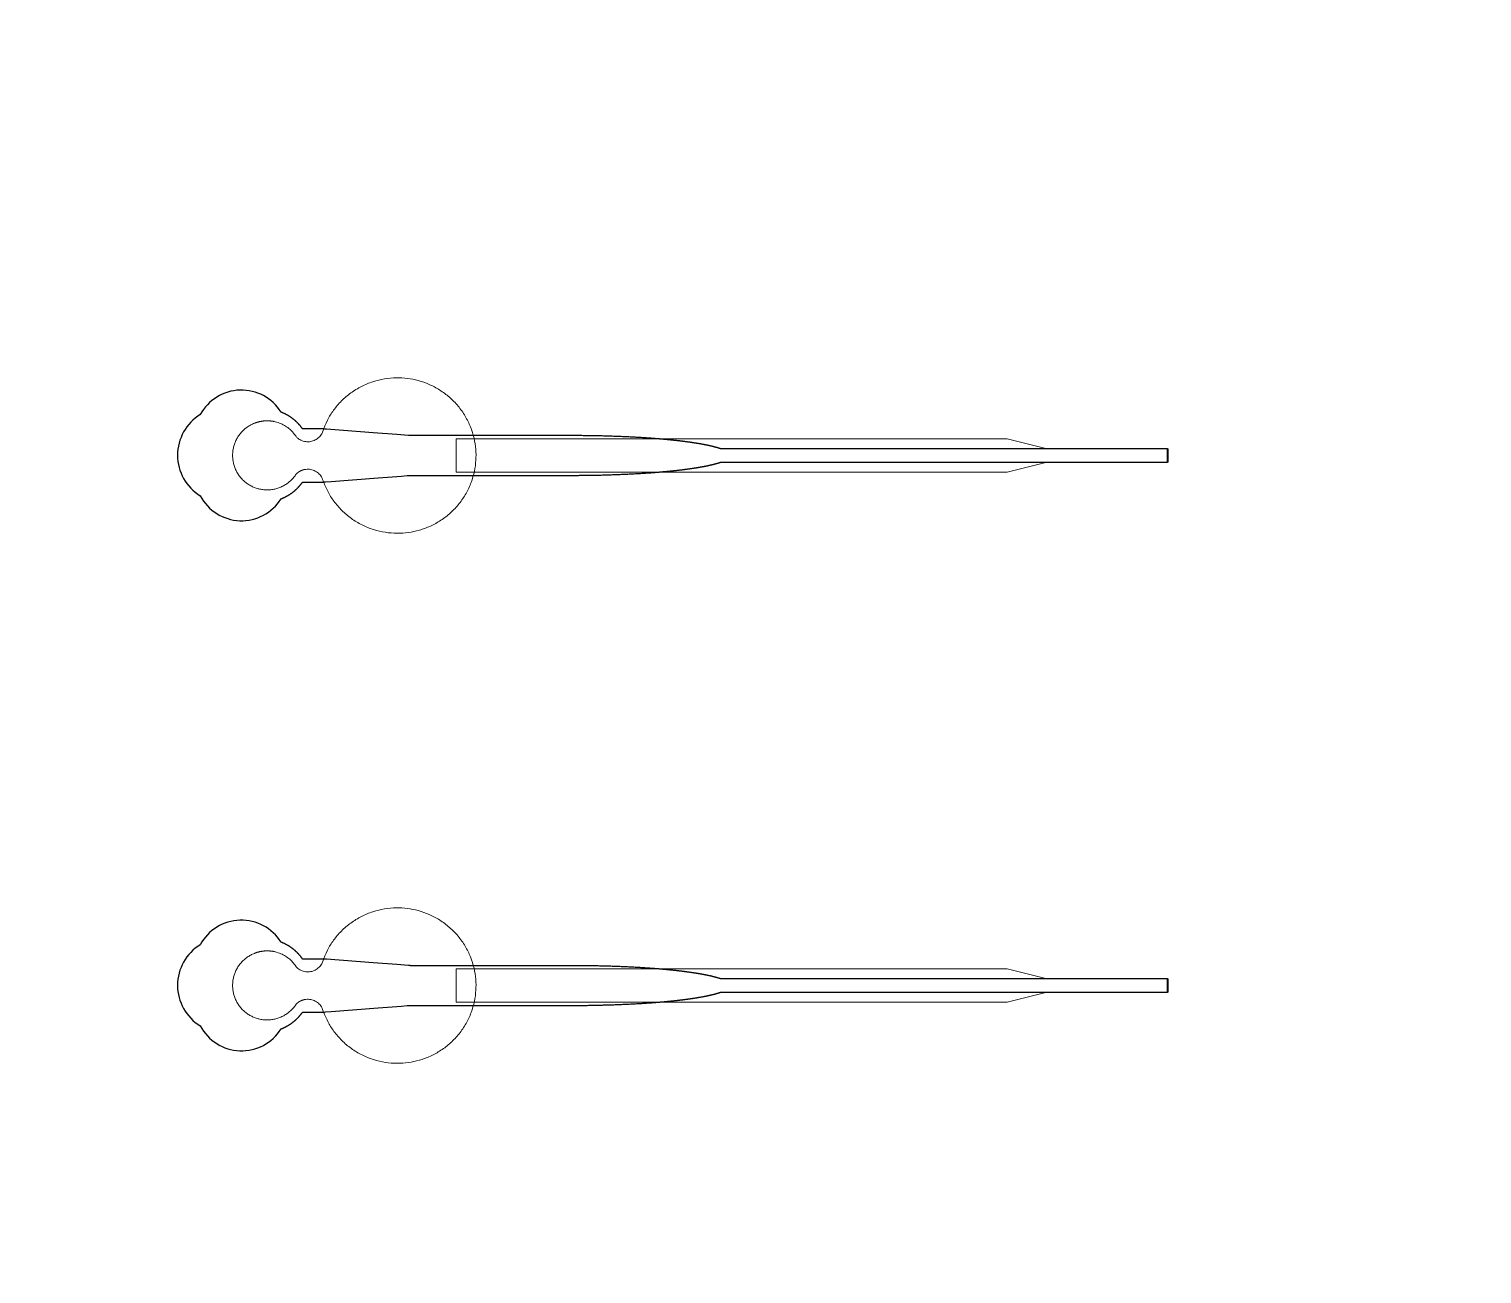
# Model space of a CAD drawing. Header units: inches. Extents: x -52997 to 52003, y -52254 to 52746.
# Drawn here: x -27363 to -21881, y -11278 to -6581 of the extents above; entities that cross this region are included whole.
import ezdxf

# ---------------------------------------------------------------- set-up
doc = ezdxf.new("R2010")
doc.units = ezdxf.units.IN
doc.header["$MEASUREMENT"] = 0
doc.layers.add('1', color=1, linetype='Continuous')
doc.layers.add('2', color=140, linetype='Continuous', lineweight=0)
doc.layers.add('3', color=90, linetype='Continuous', lineweight=0)

msp = doc.modelspace()

# ---------------------------------------------------------------- linework, layer by layer
at = {"layer": '1'}
for points in [[(-16283.4, -47485.7), (0, -47485.7), (16283.4, -47485.7, 5.999107)], [(-16250, -47285.7), (0, -47285.7), (16250, -47285.7, 5.986812)], [(-13685.8, -45485.7), (0, -45485.7), (13685.8, -45485.7, 6.794322)], [(-26412, -8353.6), (-26411.7, -8353.4), (-26410.8, -8353.1), (-26410, -8352.8), (-26409.1, -8352.4), (-26408.3, -8352.1), (-26407.5, -8351.8), (-26406.6, -8351.4), (-26405.8, -8351), (-26404.9, -8350.7), (-26404, -8350.3), (-26403.2, -8349.9), (-26402.3, -8349.5), (-26401.5, -8349.1), (-26400.6, -8348.7), (-26399.8, -8348.3), (-26398.9, -8347.9), (-26398.1, -8347.5), (-26397.2, -8347.1), (-26396.3, -8346.6), (-26395.5, -8346.2), (-26394.6, -8345.8), (-26393.8, -8345.3), (-26392.9, -8344.9), (-26392, -8344.4), (-26391.2, -8343.9), (-26390.3, -8343.5), (-26389.5, -8343), (-26388.6, -8342.5), (-26387.8, -8342), (-26386.9, -8341.5), (-26386.1, -8341), (-26385.2, -8340.5), (-26384.4, -8340), (-26383.5, -8339.5), (-26382.7, -8339), (-26381.8, -8338.4), (-26381, -8337.9), (-26380.1, -8337.3), (-26379.3, -8336.8), (-26378.4, -8336.2), (-26377.6, -8335.7), (-26376.8, -8335.1), (-26375.9, -8334.6), (-26375.1, -8334), (-26374.3, -8333.4), (-26373.4, -8332.8), (-26372.6, -8332.2), (-26371.8, -8331.6), (-26371, -8331), (-26370.1, -8330.4), (-26369.3, -8329.8), (-26368.5, -8329.2), (-26367.7, -8328.6), (-26366.9, -8328), (-26366.1, -8327.3), (-26365.3, -8326.7), (-26364.5, -8326.1), (-26363.7, -8325.4), (-26362.9, -8324.8), (-26362.1, -8324.1), (-26361.3, -8323.5), (-26360.5, -8322.8), (-26359.8, -8322.2), (-26359, -8321.5), (-26358.2, -8320.8), (-26357.5, -8320.1), (-26356.7, -8319.5), (-26355.9, -8318.8), (-26355.2, -8318.1), (-26354.4, -8317.4), (-26353.7, -8316.7), (-26353, -8316), (-26352.2, -8315.3), (-26351.5, -8314.6), (-26350.8, -8313.9), (-26350, -8313.2), (-26349.3, -8312.5), (-26348.6, -8311.7), (-26347.9, -8311), (-26347.2, -8310.3), (-26346.5, -8309.6), (-26345.8, -8308.8), (-26345.2, -8308.1), (-26344.5, -8307.4), (-26343.8, -8306.6), (-26343.1, -8305.9), (-26342.5, -8305.2), (-26341.8, -8304.4), (-26341.2, -8303.7), (-26340.5, -8302.9), (-26339.9, -8302.2), (-26339.2, -8301.4), (-26338.6, -8300.7), (-26338, -8299.9), (-26337.4, -8299.1), (-26336.8, -8298.4), (-26336.2, -8297.6), (-26335.6, -8296.9), (-26335, -8296.1), (-26334.4, -8295.3), (-26333.8, -8294.6), (-26333.2, -8293.8), (-26332.7, -8293), (-26332.1, -8292.3), (-26331.6, -8291.5), (-26331, -8290.7), (-26330.5, -8290), (-26286.9, -8290), (-26265.1, -8290), (-26254.2, -8290), (-26251.5, -8290), (-26250.1, -8290), (-26250.1, -8290), (-26250.1, -8290), (-26250.1, -8290), (-26250, -8290), (-26250, -8289.9), (-26249.9, -8289.9), (-26249.6, -8289.9), (-26248.9, -8289.9), (-26247.5, -8289.8), (-26244.8, -8289.5), (-26222.7, -8287.9), (-26046, -8274.3), (-25957.7, -8267.5), (-25935.6, -8265.8), (-25924.6, -8265), (-25924.2, -8265), (-25924.2, -8265), (-25924.1, -8265), (-25924.1, -8265), (-25924, -8265), (-25923.6, -8265), (-25663.1, -8265), (-25656.8, -8265), (-25644.3, -8265), (-25543.8, -8265), (-25342.7, -8265), (-25330.2, -8265), (-25323.9, -8265), (-25320.7, -8265), (-25319.2, -8265), (-25318.8, -8265), (-25318.6, -8265), (-25318.5, -8265), (-25318.4, -8265), (-25318.4, -8265), (-25318.4, -8265), (-25317.8, -8265), (-25313.2, -8264.9), (-25308.6, -8264.9), (-25304, -8264.9), (-25299.4, -8264.9), (-25294.7, -8264.9), (-25290.1, -8264.9), (-25285.4, -8264.8), (-25280.7, -8264.8), (-25276, -8264.8), (-25271.3, -8264.7), (-25266.6, -8264.7), (-25261.9, -8264.6), (-25257.2, -8264.6), (-25252.4, -8264.5), (-25247.7, -8264.4), (-25242.9, -8264.4), (-25238.1, -8264.3), (-25233.4, -8264.2), (-25228.6, -8264.1), (-25223.8, -8264), (-25219, -8263.9), (-25214.2, -8263.8), (-25209.4, -8263.7), (-25204.6, -8263.6), (-25199.8, -8263.5), (-25194.9, -8263.3), (-25190.1, -8263.2), (-25185.3, -8263.1), (-25180.5, -8262.9), (-25175.6, -8262.8), (-25170.8, -8262.6), (-25166, -8262.5), (-25161.1, -8262.3), (-25156.3, -8262.2), (-25151.5, -8262), (-25146.6, -8261.8), (-25141.8, -8261.6), (-25137, -8261.4), (-25132.2, -8261.2), (-25127.3, -8261), (-25122.5, -8260.8), (-25117.7, -8260.6), (-25112.9, -8260.4), (-25108.1, -8260.2), (-25103.3, -8260), (-25098.5, -8259.7), (-25093.8, -8259.5), (-25089, -8259.3), (-25084.2, -8259), (-25079.5, -8258.7), (-25074.7, -8258.5), (-25070, -8258.2), (-25065.3, -8258), (-25060.6, -8257.7), (-25055.9, -8257.4), (-25051.2, -8257.1), (-25046.5, -8256.8), (-25041.9, -8256.5), (-25037.3, -8256.2), (-25032.6, -8255.9), (-25028, -8255.6), (-25023.4, -8255.3), (-25018.9, -8254.9), (-25016.6, -8254.8), (-25014.3, -8254.6), (-25012, -8254.4), (-25009.8, -8254.3), (-25007.5, -8254.1), (-25005.3, -8253.9), (-25003, -8253.8), (-25000.8, -8253.6), (-24998.5, -8253.4), (-24996.3, -8253.2), (-24994, -8253), (-24991.8, -8252.9), (-24989.6, -8252.7), (-24987.4, -8252.5), (-24985.2, -8252.3), (-24983, -8252.1), (-24980.8, -8251.9), (-24978.6, -8251.8), (-24976.4, -8251.6), (-24974.2, -8251.4), (-24972, -8251.2), (-24969.9, -8251), (-24967.7, -8250.8), (-24965.6, -8250.6), (-24963.4, -8250.4), (-24961.3, -8250.2), (-24959.1, -8250), (-24957, -8249.8), (-24954.9, -8249.6), (-24952.7, -8249.4), (-24950.6, -8249.2), (-24948.5, -8249), (-24946.4, -8248.8), (-24944.3, -8248.6), (-24942.3, -8248.4), (-24940.2, -8248.2), (-24938.1, -8248), (-24936, -8247.7), (-24934, -8247.5), (-24931.9, -8247.3), (-24929.9, -8247.1), (-24927.9, -8246.9), (-24925.8, -8246.7), (-24923.8, -8246.4), (-24921.8, -8246.2), (-24919.8, -8246), (-24917.8, -8245.8), (-24915.8, -8245.6), (-24913.8, -8245.3), (-24911.9, -8245.1), (-24909.9, -8244.9), (-24907.9, -8244.7), (-24906, -8244.4), (-24904.1, -8244.2), (-24902.1, -8244), (-24900.2, -8243.7), (-24898.3, -8243.5), (-24896.4, -8243.3), (-24894.5, -8243), (-24892.6, -8242.8), (-24890.7, -8242.5), (-24888.8, -8242.3), (-24887, -8242.1), (-24885.1, -8241.8), (-24883.3, -8241.6), (-24881.4, -8241.3), (-24879.6, -8241.1), (-24877.8, -8240.9), (-24876, -8240.6), (-24874.1, -8240.4), (-24872.4, -8240.1), (-24870.6, -8239.9), (-24868.8, -8239.6), (-24867, -8239.4), (-24865.3, -8239.1), (-24863.5, -8238.9), (-24861.8, -8238.6), (-24860.1, -8238.3), (-24858.3, -8238.1), (-24856.6, -8237.8), (-24854.9, -8237.6), (-24853.2, -8237.3), (-24851.5, -8237.1), (-24849.9, -8236.8), (-24848.2, -8236.5), (-24846.6, -8236.3), (-24844.9, -8236), (-24843.3, -8235.8), (-24841.7, -8235.5), (-24840, -8235.2), (-24838.4, -8235), (-24836.8, -8234.7), (-24835.3, -8234.4), (-24833.7, -8234.2), (-24832.1, -8233.9), (-24830.6, -8233.6), (-24829, -8233.3), (-24827.5, -8233.1), (-24826, -8232.8), (-24824.5, -8232.5), (-24823, -8232.3), (-24821.5, -8232), (-24820, -8231.7), (-24818.5, -8231.4), (-24817.1, -8231.2), (-24815.6, -8230.9), (-24814.2, -8230.6), (-24812.7, -8230.3), (-24811.3, -8230), (-24809.9, -8229.8), (-24808.5, -8229.5), (-24807.1, -8229.2), (-24805.8, -8228.9), (-24804.4, -8228.6), (-24803, -8228.4), (-24801.7, -8228.1), (-24800.4, -8227.8), (-24799, -8227.5), (-24797.7, -8227.2), (-24796.4, -8226.9), (-24795.1, -8226.6), (-24793.8, -8226.4), (-24792.6, -8226.1), (-24791.3, -8225.8), (-24790.1, -8225.5), (-24788.8, -8225.2), (-24787.6, -8224.9), (-24786.4, -8224.6), (-24785.2, -8224.3), (-24784, -8224), (-24782.8, -8223.8), (-24781.7, -8223.5), (-24780.5, -8223.2), (-24779.3, -8222.9), (-24778.2, -8222.6), (-24777.1, -8222.3), (-24776, -8222), (-24774.9, -8221.7), (-24773.8, -8221.4), (-24772.7, -8221.1), (-24771.6, -8220.8), (-24770.5, -8220.5), (-24769.5, -8220.2), (-24768.5, -8219.9), (-24767.4, -8219.6), (-24766.4, -8219.3), (-24765.4, -8219), (-24764.4, -8218.8), (-24763.4, -8218.5), (-24762.5, -8218.2), (-24761.5, -8217.9), (-24760.6, -8217.6), (-24759.6, -8217.3), (-24758.7, -8217), (-24757.8, -8216.7), (-24756.9, -8216.4), (-24756, -8216.1), (-24755.1, -8215.8), (-24754.2, -8215.5), (-24752.8, -8215), (-23067.2, -8215.2), (-23067.2, -8165), (-24752.7, -8165), (-24753, -8164.9), (-24753.9, -8164.6), (-24754.7, -8164.2), (-24755.6, -8163.9), (-24756.5, -8163.6), (-24757.4, -8163.3), (-24758.3, -8163), (-24759.3, -8162.7), (-24760.2, -8162.4), (-24761.1, -8162.2), (-24762.1, -8161.9), (-24763.1, -8161.6), (-24764.1, -8161.3), (-24765.1, -8161), (-24766.1, -8160.7), (-24767.1, -8160.4), (-24768.1, -8160.1), (-24769.1, -8159.8), (-24770.2, -8159.5), (-24771.3, -8159.2), (-24772.3, -8158.9), (-24773.4, -8158.6), (-24774.5, -8158.3), (-24775.6, -8158), (-24776.7, -8157.7), (-24777.8, -8157.4), (-24779, -8157.1), (-24780.1, -8156.8), (-24781.3, -8156.5), (-24782.5, -8156.2), (-24783.6, -8155.9), (-24784.8, -8155.6), (-24786, -8155.4), (-24787.3, -8155.1), (-24788.5, -8154.8), (-24789.7, -8154.5), (-24791, -8154.2), (-24792.2, -8153.9), (-24793.5, -8153.6), (-24794.8, -8153.3), (-24796.1, -8153), (-24797.4, -8152.8), (-24798.7, -8152.5), (-24800, -8152.2), (-24801.3, -8151.9), (-24802.7, -8151.6), (-24804, -8151.3), (-24805.4, -8151.1), (-24806.8, -8150.8), (-24808.2, -8150.5), (-24809.6, -8150.2), (-24811, -8149.9), (-24812.4, -8149.7), (-24813.8, -8149.4), (-24815.3, -8149.1), (-24816.7, -8148.8), (-24818.2, -8148.5), (-24819.6, -8148.3), (-24821.1, -8148), (-24822.6, -8147.7), (-24824.1, -8147.4), (-24825.6, -8147.2), (-24827.1, -8146.9), (-24828.7, -8146.6), (-24830.2, -8146.3), (-24831.8, -8146.1), (-24833.3, -8145.8), (-24834.9, -8145.5), (-24836.5, -8145.3), (-24838.1, -8145), (-24839.7, -8144.7), (-24841.3, -8144.5), (-24842.9, -8144.2), (-24844.6, -8143.9), (-24846.2, -8143.7), (-24847.9, -8143.4), (-24849.5, -8143.2), (-24851.2, -8142.9), (-24852.9, -8142.6), (-24854.6, -8142.4), (-24856.3, -8142.1), (-24858, -8141.9), (-24859.7, -8141.6), (-24861.4, -8141.4), (-24863.2, -8141.1), (-24864.9, -8140.8), (-24866.7, -8140.6), (-24868.4, -8140.3), (-24870.2, -8140.1), (-24872, -8139.8), (-24873.8, -8139.6), (-24875.6, -8139.3), (-24877.4, -8139.1), (-24879.2, -8138.9), (-24881, -8138.6), (-24882.9, -8138.4), (-24884.7, -8138.1), (-24886.6, -8137.9), (-24888.4, -8137.6), (-24890.3, -8137.4), (-24892.2, -8137.2), (-24894.1, -8136.9), (-24896, -8136.7), (-24897.9, -8136.5), (-24899.8, -8136.2), (-24901.7, -8136), (-24903.7, -8135.8), (-24905.6, -8135.5), (-24907.5, -8135.3), (-24909.5, -8135.1), (-24911.5, -8134.8), (-24913.4, -8134.6), (-24915.4, -8134.4), (-24917.4, -8134.2), (-24919.4, -8133.9), (-24921.4, -8133.7), (-24923.4, -8133.5), (-24925.4, -8133.3), (-24927.4, -8133.1), (-24929.5, -8132.8), (-24931.5, -8132.6), (-24933.6, -8132.4), (-24935.6, -8132.2), (-24937.7, -8132), (-24939.7, -8131.8), (-24941.8, -8131.6), (-24943.9, -8131.4), (-24946, -8131.1), (-24948.1, -8130.9), (-24950.2, -8130.7), (-24952.3, -8130.5), (-24954.4, -8130.3), (-24956.5, -8130.1), (-24958.6, -8129.9), (-24960.8, -8129.7), (-24962.9, -8129.5), (-24965.1, -8129.3), (-24967.2, -8129.1), (-24969.4, -8128.9), (-24971.5, -8128.8), (-24973.7, -8128.6), (-24975.9, -8128.4), (-24978.1, -8128.2), (-24980.2, -8128), (-24982.4, -8127.8), (-24984.6, -8127.6), (-24986.8, -8127.4), (-24989.1, -8127.3), (-24991.3, -8127.1), (-24993.5, -8126.9), (-24995.7, -8126.7), (-24997.9, -8126.5), (-25000.2, -8126.4), (-25002.4, -8126.2), (-25004.7, -8126), (-25006.9, -8125.8), (-25009.2, -8125.7), (-25011.4, -8125.5), (-25013.7, -8125.3), (-25016, -8125.2), (-25020.5, -8124.8), (-25025.1, -8124.5), (-25029.7, -8124.2), (-25034.3, -8123.9), (-25038.9, -8123.6), (-25043.5, -8123.3), (-25048.2, -8123), (-25052.8, -8122.7), (-25057.5, -8122.4), (-25062.2, -8122.1), (-25066.9, -8121.9), (-25071.6, -8121.6), (-25076.3, -8121.3), (-25081, -8121.1), (-25085.8, -8120.8), (-25090.5, -8120.6), (-25095.3, -8120.3), (-25100, -8120.1), (-25104.8, -8119.9), (-25109.6, -8119.6), (-25114.3, -8119.4), (-25119.1, -8119.2), (-25123.9, -8119), (-25128.7, -8118.8), (-25133.5, -8118.6), (-25138.3, -8118.4), (-25143.1, -8118.2), (-25147.9, -8118), (-25152.7, -8117.9), (-25157.6, -8117.7), (-25162.4, -8117.5), (-25167.2, -8117.4), (-25172, -8117.2), (-25176.8, -8117.1), (-25181.6, -8116.9), (-25186.4, -8116.8), (-25191.2, -8116.7), (-25196, -8116.5), (-25200.8, -8116.4), (-25205.6, -8116.3), (-25210.4, -8116.2), (-25215.1, -8116.1), (-25219.9, -8116), (-25224.7, -8115.9), (-25229.4, -8115.8), (-25234.2, -8115.7), (-25238.9, -8115.6), (-25243.7, -8115.5), (-25248.4, -8115.5), (-25253.1, -8115.4), (-25257.8, -8115.3), (-25262.5, -8115.3), (-25267.2, -8115.2), (-25271.9, -8115.2), (-25276.6, -8115.1), (-25281.2, -8115.1), (-25285.9, -8115.1), (-25290.5, -8115), (-25295.1, -8115), (-25299.7, -8115), (-25304.3, -8115), (-25306.6, -8115), (-25307.2, -8115), (-25307.5, -8115), (-25307.6, -8115), (-25307.8, -8115), (-25309.4, -8115), (-25315.8, -8115), (-25328.6, -8115), (-25379.5, -8115), (-25583.5, -8115), (-25634.5, -8115), (-25660, -8115), (-25666.3, -8115), (-25667.9, -8115), (-25923.7, -8115), (-25924.1, -8115), (-25924.1, -8115), (-25924.2, -8115), (-25924.2, -8115), (-25924.3, -8115), (-25924.6, -8114.9), (-25926, -8114.8), (-25931.5, -8114.4), (-25975.7, -8111), (-26064, -8104.2), (-26240.7, -8090.7), (-26246.2, -8090.2), (-26248.9, -8090), (-26249.6, -8090), (-26250, -8090), (-26250, -8090), (-26250, -8090), (-26250.1, -8090), (-26250.1, -8090), (-26250.1, -8090), (-26250.1, -8090), (-26250.5, -8090), (-26253.2, -8090), (-26258.6, -8090), (-26269.5, -8090), (-26291.3, -8090), (-26313.1, -8090), (-26324, -8090), (-26329.5, -8090), (-26330.1, -8090), (-26330.3, -8090), (-26330.4, -8090), (-26330.4, -8090), (-26330.5, -8090), (-26330.5, -8090), (-26330.5, -8089.9), (-26330.9, -8089.4), (-26331.7, -8088.2), (-26332.5, -8087.1), (-26333.3, -8086), (-26334.2, -8084.9), (-26335, -8083.8), (-26335.9, -8082.6), (-26336.7, -8081.5), (-26337.6, -8080.4), (-26338.5, -8079.3), (-26339.4, -8078.2), (-26340.4, -8077.1), (-26341.3, -8076), (-26342.3, -8074.9), (-26343.2, -8073.8), (-26344.2, -8072.7), (-26345.2, -8071.7), (-26346.2, -8070.6), (-26347.2, -8069.5), (-26348.2, -8068.4), (-26349.3, -8067.4), (-26350.3, -8066.3), (-26351.4, -8065.3), (-26352.5, -8064.2), (-26353.6, -8063.2), (-26354.7, -8062.2), (-26355.8, -8061.1), (-26356.9, -8060.1), (-26358, -8059.1), (-26359.2, -8058.1), (-26360.3, -8057.1), (-26361.5, -8056.1), (-26362.7, -8055.1), (-26363.9, -8054.2), (-26365.1, -8053.2), (-26366.3, -8052.3), (-26367.5, -8051.3), (-26368.7, -8050.4), (-26370, -8049.4), (-26371.2, -8048.5), (-26372.5, -8047.6), (-26373.7, -8046.7), (-26375, -8045.8), (-26376.3, -8044.9), (-26377.6, -8044.1), (-26378.9, -8043.2), (-26380.2, -8042.4), (-26381.5, -8041.5), (-26382.9, -8040.7), (-26384.2, -8039.9), (-26385.5, -8039.1), (-26386.9, -8038.3), (-26388.2, -8037.5), (-26389.6, -8036.8), (-26391, -8036), (-26392.3, -8035.3), (-26393.7, -8034.5), (-26395.1, -8033.8), (-26396.5, -8033.1), (-26397.9, -8032.4), (-26399.3, -8031.8), (-26400.7, -8031.1), (-26402.1, -8030.4), (-26403.6, -8029.8), (-26405, -8029.2), (-26406.4, -8028.6), (-26407.8, -8028), (-26409.3, -8027.4), (-26410.7, -8026.8), (-26411.9, -8026.4, 0.576044), (-26716.5, -8035.7, 0.560065), (-26716.5, -8342.2, 0.578435)], [(-26412, -10353.6), (-26411.7, -10353.4), (-26410.8, -10353.1), (-26410, -10352.8), (-26409.1, -10352.4), (-26408.3, -10352.1), (-26407.5, -10351.8), (-26406.6, -10351.4), (-26405.8, -10351), (-26404.9, -10350.7), (-26404, -10350.3), (-26403.2, -10349.9), (-26402.3, -10349.5), (-26401.5, -10349.1), (-26400.6, -10348.7), (-26399.8, -10348.3), (-26398.9, -10347.9), (-26398.1, -10347.5), (-26397.2, -10347.1), (-26396.3, -10346.6), (-26395.5, -10346.2), (-26394.6, -10345.8), (-26393.8, -10345.3), (-26392.9, -10344.9), (-26392, -10344.4), (-26391.2, -10343.9), (-26390.3, -10343.5), (-26389.5, -10343), (-26388.6, -10342.5), (-26387.8, -10342), (-26386.9, -10341.5), (-26386.1, -10341), (-26385.2, -10340.5), (-26384.4, -10340), (-26383.5, -10339.5), (-26382.7, -10339), (-26381.8, -10338.4), (-26381, -10337.9), (-26380.1, -10337.3), (-26379.3, -10336.8), (-26378.4, -10336.2), (-26377.6, -10335.7), (-26376.8, -10335.1), (-26375.9, -10334.6), (-26375.1, -10334), (-26374.3, -10333.4), (-26373.4, -10332.8), (-26372.6, -10332.2), (-26371.8, -10331.6), (-26371, -10331), (-26370.1, -10330.4), (-26369.3, -10329.8), (-26368.5, -10329.2), (-26367.7, -10328.6), (-26366.9, -10328), (-26366.1, -10327.3), (-26365.3, -10326.7), (-26364.5, -10326.1), (-26363.7, -10325.4), (-26362.9, -10324.8), (-26362.1, -10324.1), (-26361.3, -10323.5), (-26360.5, -10322.8), (-26359.8, -10322.2), (-26359, -10321.5), (-26358.2, -10320.8), (-26357.5, -10320.1), (-26356.7, -10319.5), (-26355.9, -10318.8), (-26355.2, -10318.1), (-26354.4, -10317.4), (-26353.7, -10316.7), (-26353, -10316), (-26352.2, -10315.3), (-26351.5, -10314.6), (-26350.8, -10313.9), (-26350, -10313.2), (-26349.3, -10312.5), (-26348.6, -10311.7), (-26347.9, -10311), (-26347.2, -10310.3), (-26346.5, -10309.6), (-26345.8, -10308.8), (-26345.2, -10308.1), (-26344.5, -10307.4), (-26343.8, -10306.6), (-26343.1, -10305.9), (-26342.5, -10305.2), (-26341.8, -10304.4), (-26341.2, -10303.7), (-26340.5, -10302.9), (-26339.9, -10302.2), (-26339.2, -10301.4), (-26338.6, -10300.7), (-26338, -10299.9), (-26337.4, -10299.1), (-26336.8, -10298.4), (-26336.2, -10297.6), (-26335.6, -10296.9), (-26335, -10296.1), (-26334.4, -10295.3), (-26333.8, -10294.6), (-26333.2, -10293.8), (-26332.7, -10293), (-26332.1, -10292.3), (-26331.6, -10291.5), (-26331, -10290.7), (-26330.5, -10290), (-26286.9, -10290), (-26265.1, -10290), (-26254.2, -10290), (-26251.5, -10290), (-26250.1, -10290), (-26250.1, -10290), (-26250.1, -10290), (-26250.1, -10290), (-26250, -10290), (-26250, -10289.9), (-26249.9, -10289.9), (-26249.6, -10289.9), (-26248.9, -10289.9), (-26247.5, -10289.8), (-26244.8, -10289.5), (-26222.7, -10287.9), (-26046, -10274.3), (-25957.7, -10267.5), (-25935.6, -10265.8), (-25924.6, -10265), (-25924.2, -10265), (-25924.2, -10265), (-25924.1, -10265), (-25924.1, -10265), (-25924, -10265), (-25923.6, -10265), (-25663.1, -10265), (-25656.8, -10265), (-25644.3, -10265), (-25543.8, -10265), (-25342.7, -10265), (-25330.2, -10265), (-25323.9, -10265), (-25320.7, -10265), (-25319.2, -10265), (-25318.8, -10265), (-25318.6, -10265), (-25318.5, -10265), (-25318.4, -10265), (-25318.4, -10265), (-25318.4, -10265), (-25317.8, -10265), (-25313.2, -10264.9), (-25308.6, -10264.9), (-25304, -10264.9), (-25299.4, -10264.9), (-25294.7, -10264.9), (-25290.1, -10264.9), (-25285.4, -10264.8), (-25280.7, -10264.8), (-25276, -10264.8), (-25271.3, -10264.7), (-25266.6, -10264.7), (-25261.9, -10264.6), (-25257.2, -10264.6), (-25252.4, -10264.5), (-25247.7, -10264.4), (-25242.9, -10264.4), (-25238.1, -10264.3), (-25233.4, -10264.2), (-25228.6, -10264.1), (-25223.8, -10264), (-25219, -10263.9), (-25214.2, -10263.8), (-25209.4, -10263.7), (-25204.6, -10263.6), (-25199.8, -10263.5), (-25194.9, -10263.3), (-25190.1, -10263.2), (-25185.3, -10263.1), (-25180.5, -10262.9), (-25175.6, -10262.8), (-25170.8, -10262.6), (-25166, -10262.5), (-25161.1, -10262.3), (-25156.3, -10262.2), (-25151.5, -10262), (-25146.6, -10261.8), (-25141.8, -10261.6), (-25137, -10261.4), (-25132.2, -10261.2), (-25127.3, -10261), (-25122.5, -10260.8), (-25117.7, -10260.6), (-25112.9, -10260.4), (-25108.1, -10260.2), (-25103.3, -10260), (-25098.5, -10259.7), (-25093.8, -10259.5), (-25089, -10259.3), (-25084.2, -10259), (-25079.5, -10258.7), (-25074.7, -10258.5), (-25070, -10258.2), (-25065.3, -10258), (-25060.6, -10257.7), (-25055.9, -10257.4), (-25051.2, -10257.1), (-25046.5, -10256.8), (-25041.9, -10256.5), (-25037.3, -10256.2), (-25032.6, -10255.9), (-25028, -10255.6), (-25023.4, -10255.3), (-25018.9, -10254.9), (-25016.6, -10254.8), (-25014.3, -10254.6), (-25012, -10254.4), (-25009.8, -10254.3), (-25007.5, -10254.1), (-25005.3, -10253.9), (-25003, -10253.8), (-25000.8, -10253.6), (-24998.5, -10253.4), (-24996.3, -10253.2), (-24994, -10253), (-24991.8, -10252.9), (-24989.6, -10252.7), (-24987.4, -10252.5), (-24985.2, -10252.3), (-24983, -10252.1), (-24980.8, -10251.9), (-24978.6, -10251.8), (-24976.4, -10251.6), (-24974.2, -10251.4), (-24972, -10251.2), (-24969.9, -10251), (-24967.7, -10250.8), (-24965.6, -10250.6), (-24963.4, -10250.4), (-24961.3, -10250.2), (-24959.1, -10250), (-24957, -10249.8), (-24954.9, -10249.6), (-24952.7, -10249.4), (-24950.6, -10249.2), (-24948.5, -10249), (-24946.4, -10248.8), (-24944.3, -10248.6), (-24942.3, -10248.4), (-24940.2, -10248.2), (-24938.1, -10248), (-24936, -10247.7), (-24934, -10247.5), (-24931.9, -10247.3), (-24929.9, -10247.1), (-24927.9, -10246.9), (-24925.8, -10246.7), (-24923.8, -10246.4), (-24921.8, -10246.2), (-24919.8, -10246), (-24917.8, -10245.8), (-24915.8, -10245.6), (-24913.8, -10245.3), (-24911.9, -10245.1), (-24909.9, -10244.9), (-24907.9, -10244.7), (-24906, -10244.4), (-24904.1, -10244.2), (-24902.1, -10244), (-24900.2, -10243.7), (-24898.3, -10243.5), (-24896.4, -10243.3), (-24894.5, -10243), (-24892.6, -10242.8), (-24890.7, -10242.5), (-24888.8, -10242.3), (-24887, -10242.1), (-24885.1, -10241.8), (-24883.3, -10241.6), (-24881.4, -10241.3), (-24879.6, -10241.1), (-24877.8, -10240.9), (-24876, -10240.6), (-24874.1, -10240.4), (-24872.4, -10240.1), (-24870.6, -10239.9), (-24868.8, -10239.6), (-24867, -10239.4), (-24865.3, -10239.1), (-24863.5, -10238.9), (-24861.8, -10238.6), (-24860.1, -10238.3), (-24858.3, -10238.1), (-24856.6, -10237.8), (-24854.9, -10237.6), (-24853.2, -10237.3), (-24851.5, -10237.1), (-24849.9, -10236.8), (-24848.2, -10236.5), (-24846.6, -10236.3), (-24844.9, -10236), (-24843.3, -10235.8), (-24841.7, -10235.5), (-24840, -10235.2), (-24838.4, -10235), (-24836.8, -10234.7), (-24835.3, -10234.4), (-24833.7, -10234.2), (-24832.1, -10233.9), (-24830.6, -10233.6), (-24829, -10233.3), (-24827.5, -10233.1), (-24826, -10232.8), (-24824.5, -10232.5), (-24823, -10232.3), (-24821.5, -10232), (-24820, -10231.7), (-24818.5, -10231.4), (-24817.1, -10231.2), (-24815.6, -10230.9), (-24814.2, -10230.6), (-24812.7, -10230.3), (-24811.3, -10230), (-24809.9, -10229.8), (-24808.5, -10229.5), (-24807.1, -10229.2), (-24805.8, -10228.9), (-24804.4, -10228.6), (-24803, -10228.4), (-24801.7, -10228.1), (-24800.4, -10227.8), (-24799, -10227.5), (-24797.7, -10227.2), (-24796.4, -10226.9), (-24795.1, -10226.6), (-24793.8, -10226.4), (-24792.6, -10226.1), (-24791.3, -10225.8), (-24790.1, -10225.5), (-24788.8, -10225.2), (-24787.6, -10224.9), (-24786.4, -10224.6), (-24785.2, -10224.3), (-24784, -10224), (-24782.8, -10223.8), (-24781.7, -10223.5), (-24780.5, -10223.2), (-24779.3, -10222.9), (-24778.2, -10222.6), (-24777.1, -10222.3), (-24776, -10222), (-24774.9, -10221.7), (-24773.8, -10221.4), (-24772.7, -10221.1), (-24771.6, -10220.8), (-24770.5, -10220.5), (-24769.5, -10220.2), (-24768.5, -10219.9), (-24767.4, -10219.6), (-24766.4, -10219.3), (-24765.4, -10219), (-24764.4, -10218.8), (-24763.4, -10218.5), (-24762.5, -10218.2), (-24761.5, -10217.9), (-24760.6, -10217.6), (-24759.6, -10217.3), (-24758.7, -10217), (-24757.8, -10216.7), (-24756.9, -10216.4), (-24756, -10216.1), (-24755.1, -10215.8), (-24754.2, -10215.5), (-24752.8, -10215), (-23067.2, -10215.2), (-23067.2, -10165), (-24752.7, -10165), (-24753, -10164.9), (-24753.9, -10164.6), (-24754.7, -10164.2), (-24755.6, -10163.9), (-24756.5, -10163.6), (-24757.4, -10163.3), (-24758.3, -10163), (-24759.3, -10162.7), (-24760.2, -10162.4), (-24761.1, -10162.2), (-24762.1, -10161.9), (-24763.1, -10161.6), (-24764.1, -10161.3), (-24765.1, -10161), (-24766.1, -10160.7), (-24767.1, -10160.4), (-24768.1, -10160.1), (-24769.1, -10159.8), (-24770.2, -10159.5), (-24771.3, -10159.2), (-24772.3, -10158.9), (-24773.4, -10158.6), (-24774.5, -10158.3), (-24775.6, -10158), (-24776.7, -10157.7), (-24777.8, -10157.4), (-24779, -10157.1), (-24780.1, -10156.8), (-24781.3, -10156.5), (-24782.5, -10156.2), (-24783.6, -10155.9), (-24784.8, -10155.6), (-24786, -10155.4), (-24787.3, -10155.1), (-24788.5, -10154.8), (-24789.7, -10154.5), (-24791, -10154.2), (-24792.2, -10153.9), (-24793.5, -10153.6), (-24794.8, -10153.3), (-24796.1, -10153), (-24797.4, -10152.8), (-24798.7, -10152.5), (-24800, -10152.2), (-24801.3, -10151.9), (-24802.7, -10151.6), (-24804, -10151.3), (-24805.4, -10151.1), (-24806.8, -10150.8), (-24808.2, -10150.5), (-24809.6, -10150.2), (-24811, -10149.9), (-24812.4, -10149.7), (-24813.8, -10149.4), (-24815.3, -10149.1), (-24816.7, -10148.8), (-24818.2, -10148.5), (-24819.6, -10148.3), (-24821.1, -10148), (-24822.6, -10147.7), (-24824.1, -10147.4), (-24825.6, -10147.2), (-24827.1, -10146.9), (-24828.7, -10146.6), (-24830.2, -10146.3), (-24831.8, -10146.1), (-24833.3, -10145.8), (-24834.9, -10145.5), (-24836.5, -10145.3), (-24838.1, -10145), (-24839.7, -10144.7), (-24841.3, -10144.5), (-24842.9, -10144.2), (-24844.6, -10143.9), (-24846.2, -10143.7), (-24847.9, -10143.4), (-24849.5, -10143.2), (-24851.2, -10142.9), (-24852.9, -10142.6), (-24854.6, -10142.4), (-24856.3, -10142.1), (-24858, -10141.9), (-24859.7, -10141.6), (-24861.4, -10141.4), (-24863.2, -10141.1), (-24864.9, -10140.8), (-24866.7, -10140.6), (-24868.4, -10140.3), (-24870.2, -10140.1), (-24872, -10139.8), (-24873.8, -10139.6), (-24875.6, -10139.3), (-24877.4, -10139.1), (-24879.2, -10138.9), (-24881, -10138.6), (-24882.9, -10138.4), (-24884.7, -10138.1), (-24886.6, -10137.9), (-24888.4, -10137.6), (-24890.3, -10137.4), (-24892.2, -10137.2), (-24894.1, -10136.9), (-24896, -10136.7), (-24897.9, -10136.5), (-24899.8, -10136.2), (-24901.7, -10136), (-24903.7, -10135.8), (-24905.6, -10135.5), (-24907.5, -10135.3), (-24909.5, -10135.1), (-24911.5, -10134.8), (-24913.4, -10134.6), (-24915.4, -10134.4), (-24917.4, -10134.2), (-24919.4, -10133.9), (-24921.4, -10133.7), (-24923.4, -10133.5), (-24925.4, -10133.3), (-24927.4, -10133.1), (-24929.5, -10132.8), (-24931.5, -10132.6), (-24933.6, -10132.4), (-24935.6, -10132.2), (-24937.7, -10132), (-24939.7, -10131.8), (-24941.8, -10131.6), (-24943.9, -10131.4), (-24946, -10131.1), (-24948.1, -10130.9), (-24950.2, -10130.7), (-24952.3, -10130.5), (-24954.4, -10130.3), (-24956.5, -10130.1), (-24958.6, -10129.9), (-24960.8, -10129.7), (-24962.9, -10129.5), (-24965.1, -10129.3), (-24967.2, -10129.1), (-24969.4, -10128.9), (-24971.5, -10128.8), (-24973.7, -10128.6), (-24975.9, -10128.4), (-24978.1, -10128.2), (-24980.2, -10128), (-24982.4, -10127.8), (-24984.6, -10127.6), (-24986.8, -10127.4), (-24989.1, -10127.3), (-24991.3, -10127.1), (-24993.5, -10126.9), (-24995.7, -10126.7), (-24997.9, -10126.5), (-25000.2, -10126.4), (-25002.4, -10126.2), (-25004.7, -10126), (-25006.9, -10125.8), (-25009.2, -10125.7), (-25011.4, -10125.5), (-25013.7, -10125.3), (-25016, -10125.2), (-25020.5, -10124.8), (-25025.1, -10124.5), (-25029.7, -10124.2), (-25034.3, -10123.9), (-25038.9, -10123.6), (-25043.5, -10123.3), (-25048.2, -10123), (-25052.8, -10122.7), (-25057.5, -10122.4), (-25062.2, -10122.1), (-25066.9, -10121.9), (-25071.6, -10121.6), (-25076.3, -10121.3), (-25081, -10121.1), (-25085.8, -10120.8), (-25090.5, -10120.6), (-25095.3, -10120.3), (-25100, -10120.1), (-25104.8, -10119.9), (-25109.6, -10119.6), (-25114.3, -10119.4), (-25119.1, -10119.2), (-25123.9, -10119), (-25128.7, -10118.8), (-25133.5, -10118.6), (-25138.3, -10118.4), (-25143.1, -10118.2), (-25147.9, -10118), (-25152.7, -10117.9), (-25157.6, -10117.7), (-25162.4, -10117.5), (-25167.2, -10117.4), (-25172, -10117.2), (-25176.8, -10117.1), (-25181.6, -10116.9), (-25186.4, -10116.8), (-25191.2, -10116.7), (-25196, -10116.5), (-25200.8, -10116.4), (-25205.6, -10116.3), (-25210.4, -10116.2), (-25215.1, -10116.1), (-25219.9, -10116), (-25224.7, -10115.9), (-25229.4, -10115.8), (-25234.2, -10115.7), (-25238.9, -10115.6), (-25243.7, -10115.5), (-25248.4, -10115.5), (-25253.1, -10115.4), (-25257.8, -10115.3), (-25262.5, -10115.3), (-25267.2, -10115.2), (-25271.9, -10115.2), (-25276.6, -10115.1), (-25281.2, -10115.1), (-25285.9, -10115.1), (-25290.5, -10115), (-25295.1, -10115), (-25299.7, -10115), (-25304.3, -10115), (-25306.6, -10115), (-25307.2, -10115), (-25307.5, -10115), (-25307.6, -10115), (-25307.8, -10115), (-25309.4, -10115), (-25315.8, -10115), (-25328.6, -10115), (-25379.5, -10115), (-25583.5, -10115), (-25634.5, -10115), (-25660, -10115), (-25666.3, -10115), (-25667.9, -10115), (-25923.7, -10115), (-25924.1, -10115), (-25924.1, -10115), (-25924.2, -10115), (-25924.2, -10115), (-25924.3, -10115), (-25924.6, -10114.9), (-25926, -10114.8), (-25931.5, -10114.4), (-25975.7, -10111), (-26064, -10104.2), (-26240.7, -10090.7), (-26246.2, -10090.2), (-26248.9, -10090), (-26249.6, -10090), (-26250, -10090), (-26250, -10090), (-26250, -10090), (-26250.1, -10090), (-26250.1, -10090), (-26250.1, -10090), (-26250.1, -10090), (-26250.5, -10090), (-26253.2, -10090), (-26258.6, -10090), (-26269.5, -10090), (-26291.3, -10090), (-26313.1, -10090), (-26324, -10090), (-26329.5, -10090), (-26330.1, -10090), (-26330.3, -10090), (-26330.4, -10090), (-26330.4, -10090), (-26330.5, -10090), (-26330.5, -10090), (-26330.5, -10089.9), (-26330.9, -10089.4), (-26331.7, -10088.2), (-26332.5, -10087.1), (-26333.3, -10086), (-26334.2, -10084.9), (-26335, -10083.8), (-26335.9, -10082.6), (-26336.7, -10081.5), (-26337.6, -10080.4), (-26338.5, -10079.3), (-26339.4, -10078.2), (-26340.4, -10077.1), (-26341.3, -10076), (-26342.3, -10074.9), (-26343.2, -10073.8), (-26344.2, -10072.7), (-26345.2, -10071.7), (-26346.2, -10070.6), (-26347.2, -10069.5), (-26348.2, -10068.4), (-26349.3, -10067.4), (-26350.3, -10066.3), (-26351.4, -10065.3), (-26352.5, -10064.2), (-26353.6, -10063.2), (-26354.7, -10062.2), (-26355.8, -10061.1), (-26356.9, -10060.1), (-26358, -10059.1), (-26359.2, -10058.1), (-26360.3, -10057.1), (-26361.5, -10056.1), (-26362.7, -10055.1), (-26363.9, -10054.2), (-26365.1, -10053.2), (-26366.3, -10052.3), (-26367.5, -10051.3), (-26368.7, -10050.4), (-26370, -10049.4), (-26371.2, -10048.5), (-26372.5, -10047.6), (-26373.7, -10046.7), (-26375, -10045.8), (-26376.3, -10044.9), (-26377.6, -10044.1), (-26378.9, -10043.2), (-26380.2, -10042.4), (-26381.5, -10041.5), (-26382.9, -10040.7), (-26384.2, -10039.9), (-26385.5, -10039.1), (-26386.9, -10038.3), (-26388.2, -10037.5), (-26389.6, -10036.8), (-26391, -10036), (-26392.3, -10035.3), (-26393.7, -10034.5), (-26395.1, -10033.8), (-26396.5, -10033.1), (-26397.9, -10032.4), (-26399.3, -10031.8), (-26400.7, -10031.1), (-26402.1, -10030.4), (-26403.6, -10029.8), (-26405, -10029.2), (-26406.4, -10028.6), (-26407.8, -10028), (-26409.3, -10027.4), (-26410.7, -10026.8), (-26411.9, -10026.4, 0.576044), (-26716.5, -10035.7, 0.560065), (-26716.5, -10342.2, 0.578435)]]:
    msp.add_lwpolyline(points, format="xyb", close=True, dxfattribs=at)
msp.add_circle((-497.2, 245.8), 52500, dxfattribs=at)
at = {"layer": '2'}
for points in [[(-16283.4, -47485.7), (0, -47485.7), (16283.4, -47485.7, 5.999107)], [(-16250, -47285.7), (0, -47285.7), (16250, -47285.7, 5.986812)], [(-13685.8, -45485.7), (0, -45485.7), (13685.8, -45485.7, 6.794322)]]:
    msp.add_lwpolyline(points, format="xyb", close=True, dxfattribs=at)
msp.add_circle((-497.2, 245.8), 52500, dxfattribs=at)
for points in [[(-26355.1, -8260.5), (-26332.9, -8237.3), (-26301.3, -8242.5), (-26269.6, -8247.8), (-26256, -8276.8), (-26180.6, -8517.6), (-25928.5, -8480), (-25676.5, -8442.3), (-25676.4, -8190.2), (-25676.3, -7938), (-25928.3, -7900.1), (-26180.2, -7862.2), (-26255.9, -8103), (-26269.1, -8131.4), (-26300, -8137.2), (-26330.8, -8142.9), (-26353.4, -8121.1), (-26404.8, -8037.7), (-26499.2, -8063.9), (-26593.6, -8090), (-26594.7, -8187.9), (-26595.9, -8285.8), (-26502.2, -8314.2), (-26408.5, -8342.6), (-26355.1, -8260.5)], [(-26355.1, -10260.5), (-26332.9, -10237.3), (-26301.3, -10242.5), (-26269.6, -10247.8), (-26256, -10276.8), (-26180.6, -10517.6), (-25928.5, -10480), (-25676.5, -10442.3), (-25676.4, -10190.2), (-25676.3, -9938), (-25928.3, -9900.1), (-26180.2, -9862.2), (-26255.9, -10103), (-26269.1, -10131.4), (-26300, -10137.2), (-26330.8, -10142.9), (-26353.4, -10121.1), (-26404.8, -10037.7), (-26499.2, -10063.9), (-26593.6, -10090), (-26594.7, -10187.9), (-26595.9, -10285.8), (-26502.2, -10314.2), (-26408.5, -10342.6), (-26355.1, -10260.5)]]:
    msp.add_rational_spline(points, [1, 0.884783429184, 1, 0.884783429184, 1, 0.758252289935, 1, 0.758252289935, 1, 0.758252289935, 1, 0.758252289935, 1, 0.888941908896, 1, 0.888941908896, 1, 0.79946124759, 1, 0.79946124759, 1, 0.79946124759, 1, 0.79946124759, 1], degree=2, knots=[0, 0, 0, 0.969535, 0.969535, 1.939069, 1.939069, 3.359405, 3.359405, 4.779741, 4.779741, 6.200078, 6.200078, 7.620414, 7.620414, 8.571947, 8.571947, 9.52348, 9.52348, 10.812277, 10.812277, 12.101074, 12.101074, 13.389871, 13.389871, 14.678668, 14.678668, 14.678668], dxfattribs=at)
at = {"layer": '3'}
for points in [[(-16283.4, -47485.7), (0, -47485.7), (16283.4, -47485.7, 5.999107)], [(-16283.4, -47485.7), (0, -47485.7), (16283.4, -47485.7, 5.999107)], [(-16250, -47285.7), (0, -47285.7), (16250, -47285.7, 5.986812)], [(-16250, -47285.7), (0, -47285.7), (16250, -47285.7, 5.986812)], [(-13685.8, -45485.7), (0, -45485.7), (13685.8, -45485.7, 6.794322)], [(-13685.8, -45485.7), (0, -45485.7), (13685.8, -45485.7, 6.794322)]]:
    msp.add_lwpolyline(points, format="xyb", close=True, dxfattribs=at)
for points in [[(-25751.5, -8127.4), (-23672, -8127.5), (-23522, -8165), (-23065.1, -8165), (-23065.1, -8215), (-23522, -8215), (-23672, -8252.5), (-25751.5, -8252.4)], [(-25751.5, -10127.4), (-23672, -10127.5), (-23522, -10165), (-23065.1, -10165), (-23065.1, -10215), (-23522, -10215), (-23672, -10252.5), (-25751.5, -10252.4)]]:
    msp.add_lwpolyline(points, close=True, dxfattribs=at)
msp.add_circle((-497.2, 245.8), 52500, dxfattribs=at)
msp.add_circle((-497.2, 245.8), 52500, dxfattribs=at)

doc.saveas('drawing.dxf')
